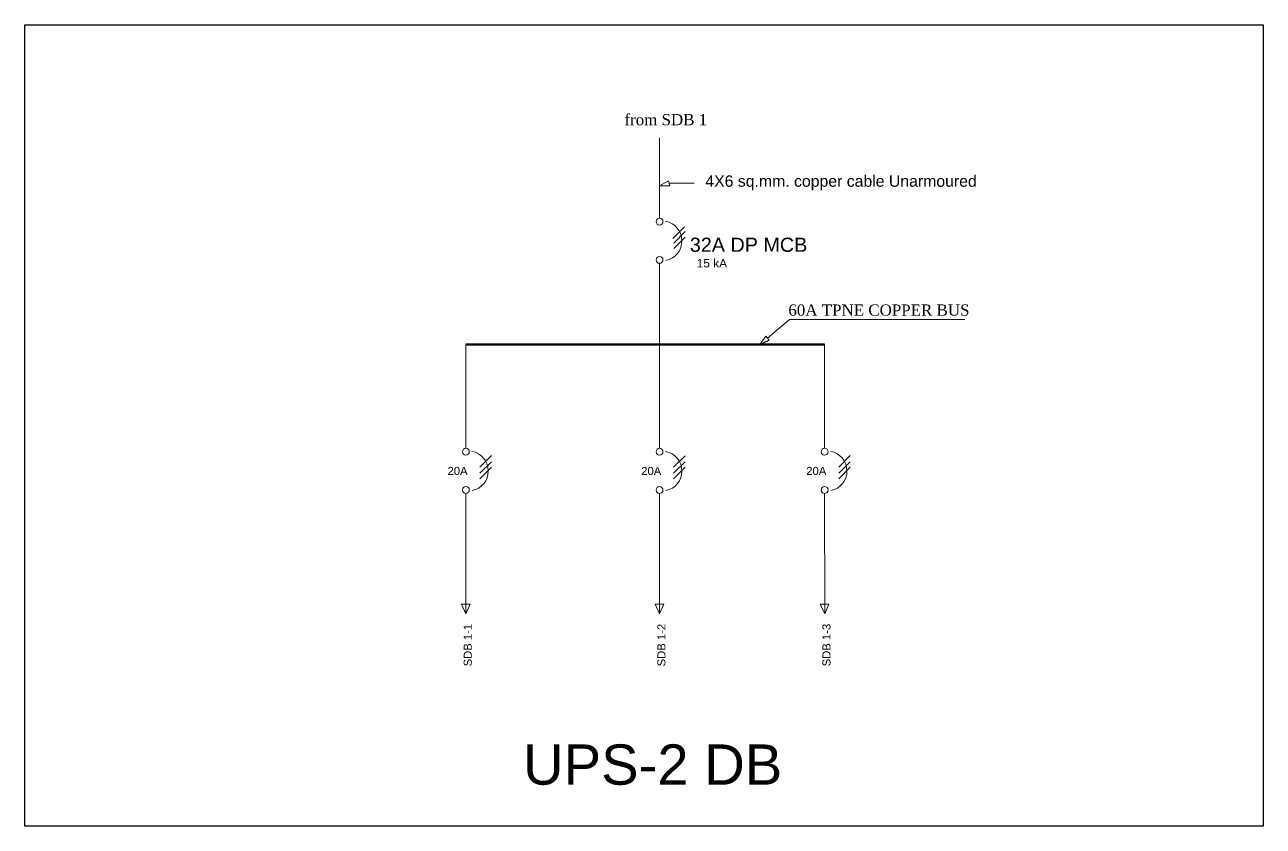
# Model space of a CAD drawing. Header units: millimetres. Extents: x 2399484 to 3337895, y 3598750 to 3969149.
# Drawn here: x 3118103 to 3164556, y 3781857 to 3811900 of the extents above; entities that cross this region are included whole.
import ezdxf

# ---------------------------------------------------------------- set-up
doc = ezdxf.new("R2010")
doc.units = ezdxf.units.MM
doc.header["$MEASUREMENT"] = 0
for name, color, linetype, lineweight in [('1 LIGHT N SWITCH', 3, 'Continuous', 25), ('7 POWER PT WIRING', 3, 'Continuous', 25), ('Singleline', 82, 'Continuous', 20)]:
    doc.layers.add(name, color=color, linetype=linetype, lineweight=lineweight)
doc.styles.add('ARIAL', font='arial.ttf')
doc.styles.add('MM', font='dutch.ttf')
doc.styles.add('ROOM', font='arial.ttf')

msp = doc.modelspace()

# ---------------------------------------------------------------- linework, layer by layer
at = {"layer": '1 LIGHT N SWITCH', "ltscale": 1000}
msp.add_lwpolyline([(3118102.9, 3811900.5), (3164556, 3811900.5), (3164556, 3781856.9), (3118102.9, 3781856.9)], close=True, dxfattribs=at)
at = {"layer": '7 POWER PT WIRING'}
msp.add_line((3145673.9, 3799918.8), (3146018.4, 3800079), dxfattribs=at)
at = {"layer": 'Singleline'}
for p, q in [((3141913.1, 3804652), (3141913.1, 3807657.1)), ((3142243.7, 3806055.6), (3141913.1, 3805868.4)), ((3142293.1, 3805868.4), (3141913.1, 3805868.4)), ((3141913.1, 3801704.5), (3141913.1, 3802958.1)), ((3141912.1, 3799918.8), (3141912.7, 3802620.2)), ((3134647.6, 3796025.9), (3134647.6, 3799918.8)), ((3141912.1, 3796024.3), (3141912.1, 3799917.2)), ((3145894.8, 3800228), (3145673.9, 3799918.8)), ((3148103.6, 3796025.9), (3148103.6, 3799918.8)), ((3135177.5, 3795317.4), (3135608.6, 3795748.5)), ((3142442, 3795315.9), (3142873.1, 3795747)), ((3148633.5, 3795317.4), (3149064.6, 3795748.5)), ((3135177.5, 3795088.2), (3135608.6, 3795519.3)), ((3135177.5, 3794884.1), (3135608.6, 3795315.2)), ((3142442, 3795086.6), (3142873.1, 3795517.7)), ((3142442, 3794882.6), (3142873.1, 3795313.7)), ((3148633.5, 3795088.2), (3149064.6, 3795519.3)), ((3148633.5, 3794884.1), (3149064.6, 3795315.2)), ((3134648.5, 3794332), (3134650.5, 3789815.4)), ((3141912.9, 3794330.4), (3141915, 3789813.8)), ((3148104.4, 3794332), (3148106.5, 3789815.4)), ((3134480.1, 3790182.8), (3134810.1, 3790182.8)), ((3141744.6, 3790181.2), (3142074.6, 3790181.2)), ((3147936.1, 3790182.8), (3148266, 3790182.8))]:
    msp.add_line(p, q, dxfattribs=at)
at = {"layer": 'Singleline', "ltscale": 2.5}
for p, q in [((3142243.7, 3806055.6), (3142293.1, 3805868.4)), ((3145894.8, 3800228), (3146018.4, 3800079))]:
    msp.add_line(p, q, dxfattribs=at)
at = {"layer": 'Singleline', "color": 4}
msp.add_line((3142268.4, 3805962), (3143212.1, 3805962), dxfattribs=at)
at = {"layer": 'Singleline', "color": 2}
for p, q in [((3142416.7, 3803892), (3142847.8, 3804323.1)), ((3142443, 3803714.3), (3142874.1, 3804145.4)), ((3142443, 3803510.3), (3142874.1, 3803941.4))]:
    msp.add_line(p, q, dxfattribs=at)
at = {"layer": 'Singleline', "color": 1, "lineweight": 80}
msp.add_line((3148103.6, 3799918.8), (3134647.6, 3799918.8), dxfattribs=at)
at = {"layer": 'Singleline'}
for points in [[(3153369.1, 3800847.8), (3146792.9, 3800847.8), (3145956.6, 3800153.5)], [(3134810.1, 3790182.8), (3134650.5, 3789815.4), (3134480.1, 3790182.8)], [(3142074.6, 3790181.2), (3141915, 3789813.8), (3141744.6, 3790181.2)], [(3148266, 3790182.8), (3148106.5, 3789815.4), (3147936.1, 3790182.8)]]:
    msp.add_lwpolyline(points, dxfattribs=at)
at = {"layer": 'Singleline', "color": 2}
for centre in [(3141913.1, 3804523.1), (3141913.1, 3803087)]:
    msp.add_circle(centre, 128.9, dxfattribs=at)
at = {"layer": 'Singleline'}
for centre in [(3134647.6, 3795897), (3141912.1, 3795895.4), (3148103.6, 3795897), (3134647.6, 3794460.9), (3141912.1, 3794459.3), (3148103.6, 3794460.9)]:
    msp.add_circle(centre, 128.9, dxfattribs=at)
at = {"layer": 'Singleline', "color": 2}
msp.add_arc((3142005.6, 3803800.3), 747.4, 281.24796, 79.48748, dxfattribs=at)
at = {"layer": 'Singleline'}
for centre in [(3134740.1, 3795174.1), (3142004.6, 3795172.6), (3148196.1, 3795174.1)]:
    msp.add_arc(centre, 747.4, 281.24796, 79.48748, dxfattribs=at)

# ---------------------------------------------------------------- texts
at = {"layer": 'Singleline', "color": 1}
for s, height, style, p in [('from SDB 1', 420.38, 'MM', (3140595.5, 3808134.2)), ('32A DP MCB', 530.46, 'ROOM', (3143048.7, 3803389.1)), ('15 kA', 318.27, 'ROOM', (3143308.6, 3802804.4)), ('60A TPNE COPPER BUS', 420.376, 'MM', (3146745.7, 3800995.8))]:
    msp.add_text(s, height=height, dxfattribs=dict(at, style=style)).set_placement(p)
at = {"layer": 'Singleline'}
for s, height, style, p in [('4X6 sq.mm. copper cable Unarmoured', 424.365, 'ROOM', (3143630.3, 3805828.7)), ('20A', 302.4, 'ARIAL', (3133960.6, 3795024.2)), ('20A  ', 302.4, 'ARIAL', (3141225.1, 3795022.6)), ('20A  ', 302.4, 'ARIAL', (3147416.5, 3795024.2))]:
    msp.add_text(s, height=height, dxfattribs=dict(at, style=style)).set_placement(p)
at = {"layer": 'Singleline', "style": 'ARIAL'}
for s, p in [('SDB 1-1', (3134868.7, 3787850)), ('SDB 1-2', (3142133.2, 3787848.4)), ('SDB 1-3', (3148324.7, 3787850))]:
    msp.add_text(s, height=302.4, rotation=90, dxfattribs=at).set_placement(p)
at = {"layer": 'Singleline', "color": 1, "linetype": 'Continuous', "lineweight": 35, "insert": (3141654.7, 3784158), "char_height": 1509.29, "attachment_point": 5, "style": 'ARIAL'}
msp.add_mtext('UPS-2 DB', dxfattribs=at)

doc.saveas('drawing.dxf')
